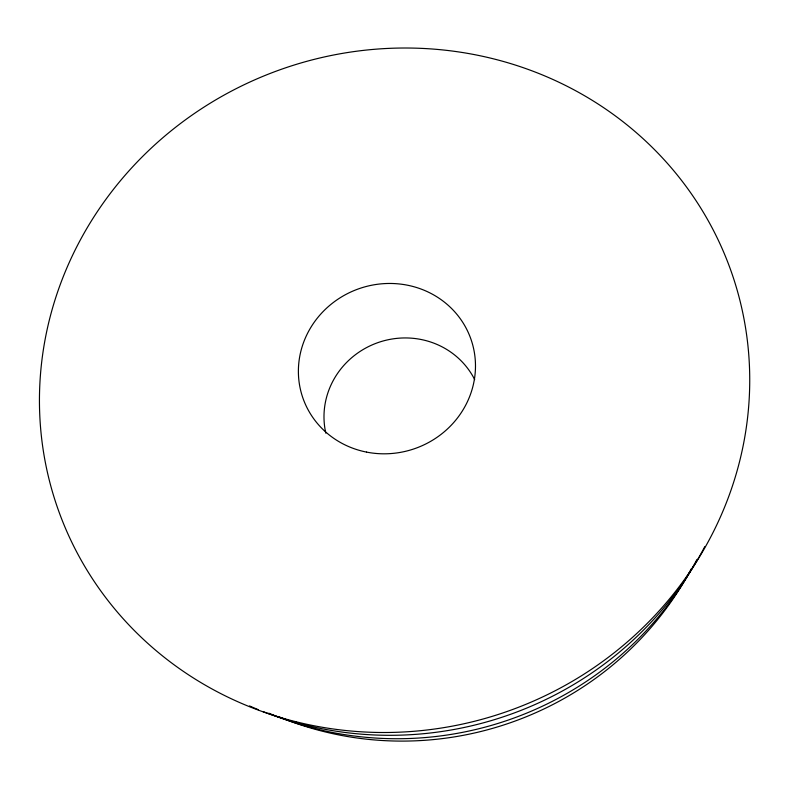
<?xml version="1.0" encoding="UTF-8"?>
<svg xmlns="http://www.w3.org/2000/svg" width="789" height="789" viewBox="0 0 789 789"><rect width="100%" height="100%" fill="white"/><g stroke="black" fill="none" stroke-linecap="round" stroke-linejoin="round"><path stroke-width="1.18" d="M691.312 568.751A319.259 307.444 -19.5 0 1 279.562 717.063M696.924 559.519A329.694 316.626 -19.5 0 1 268.773 713.167M704.794 546.599A344.734 329.772 -19.5 0 1 262.855 711.491M258.378 709.696A344.734 329.772 -19.5 0 1 249.511 705.928M325.827 433.2A79.659 76.563 -19.5 0 1 377.329 342.83A79.659 76.563 -19.5 0 1 474.682 379.598M295.983 721.748A356.953 340.355 -19.5 0 0 739.362 298.242A356.953 340.355 -19.5 0 0 148.431 150.778A356.953 340.355 -19.5 0 0 295.983 721.748M366.52 452.097A89.019 84.679 -19.5 0 0 471.763 341.657A89.019 84.679 -19.5 0 0 322.523 312.168A89.019 84.679 -19.5 0 0 366.52 452.097"/></g></svg>
